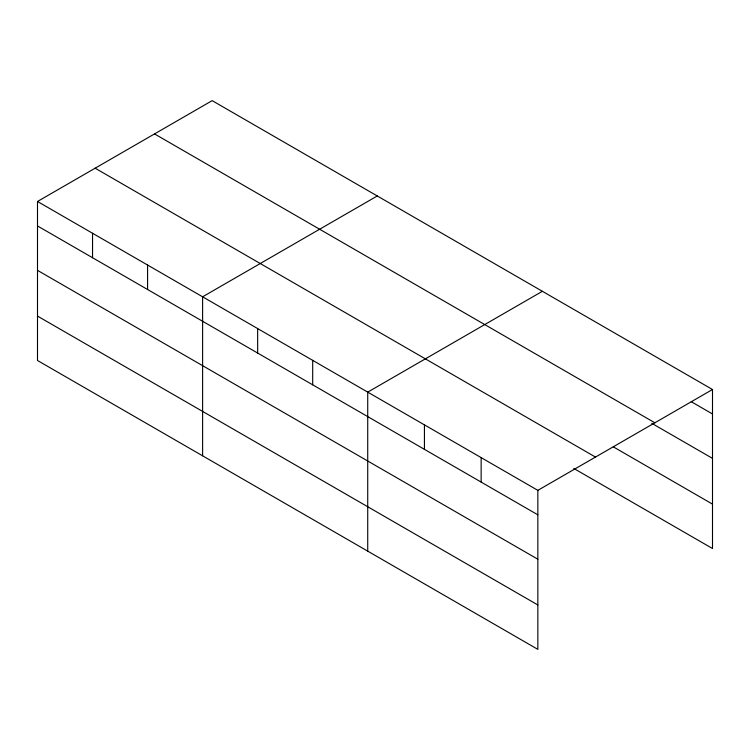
<?xml version="1.0" encoding="UTF-8"?>
<svg xmlns="http://www.w3.org/2000/svg" width="750" height="750" viewBox="0 0 750 750"><rect width="100%" height="100%" fill="white"/><g stroke="black" fill="none" stroke-linecap="round" stroke-linejoin="round"><path stroke-width="1.12" d="M37.5 201.478L537.844 490.35L537.844 649.359L37.5 360.487L37.5 201.478L212.156 100.641L712.5 389.513L712.5 548.522L573.769 468.431M377.269 195.966L202.613 296.803L202.613 455.812M542.381 291.3L367.725 392.128L367.725 551.147M537.844 490.35L712.5 389.513M691.238 401.7L712.5 413.981M154.519 133.912L654.862 422.794M651.741 423.3L712.5 458.381M613.266 446.831L712.5 504.122M95.138 168.197L595.481 457.069M37.5 225.947L537.844 514.819M37.5 270.347L537.844 559.219M37.5 316.088L537.844 604.959M481.144 457.613L481.144 482.081M424.434 424.875L424.434 449.344M312.694 360.356L312.694 384.825M257.653 328.584L257.653 353.044M147.572 265.031L147.572 289.5M92.541 233.25L92.541 257.719"/></g></svg>
